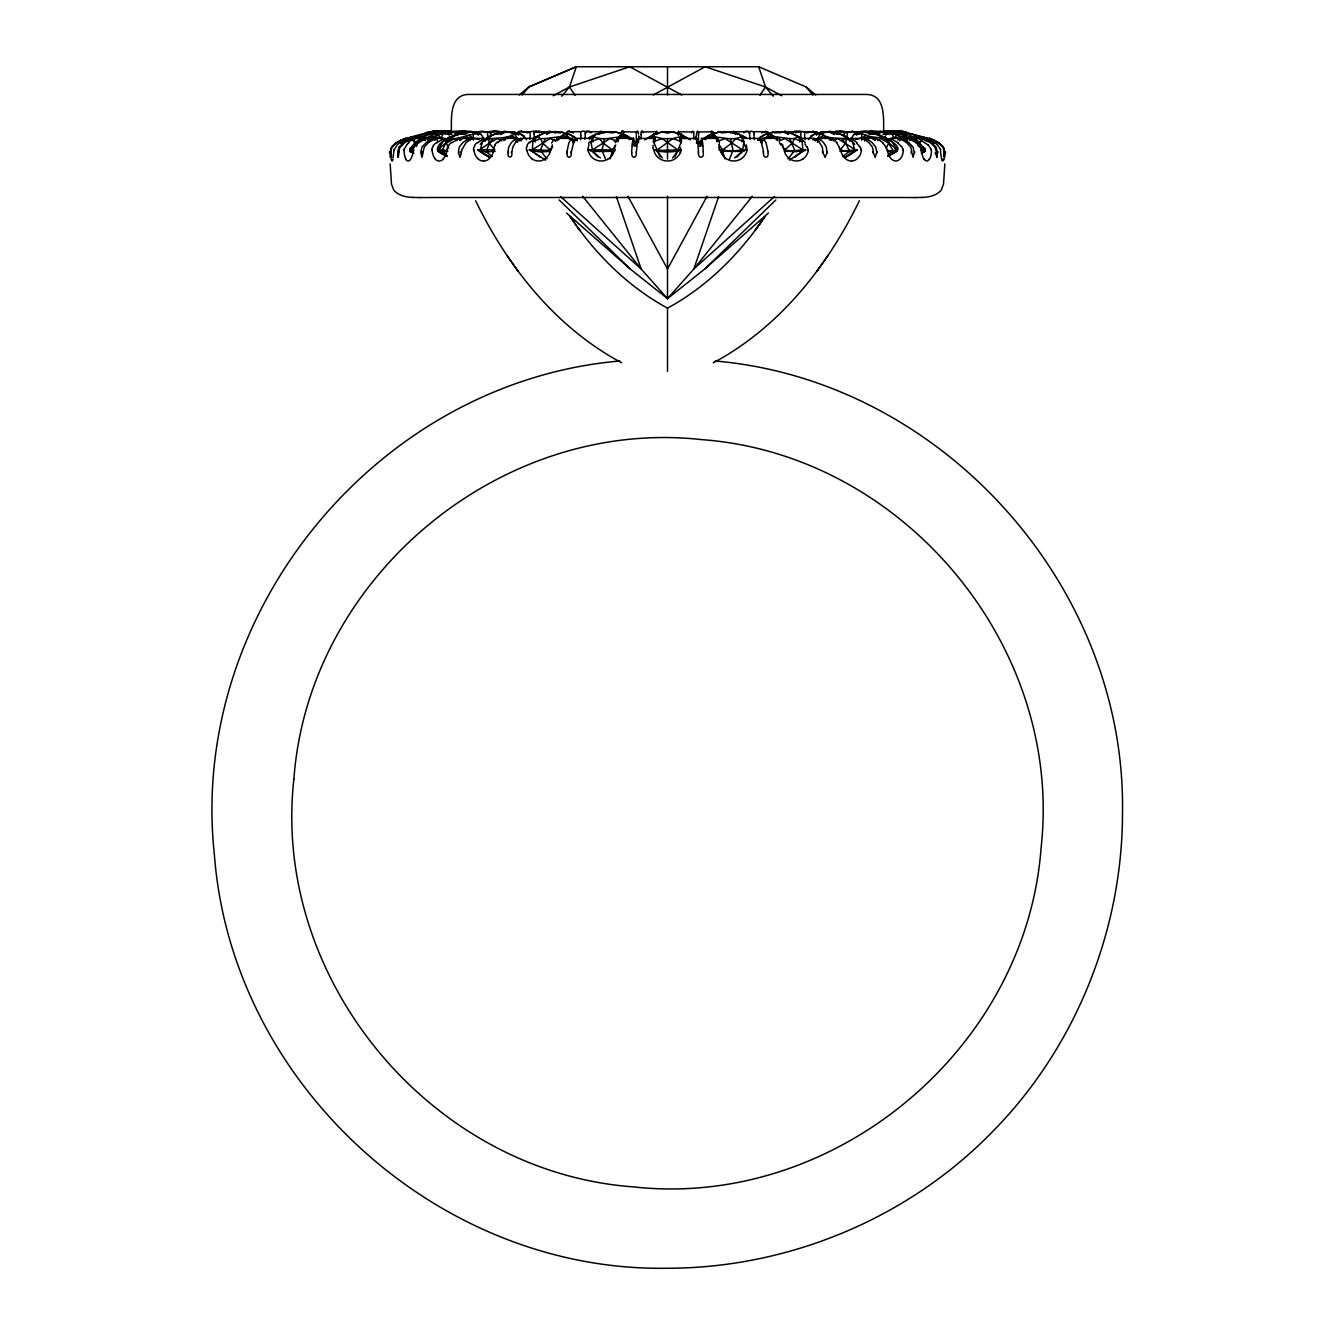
<?xml version="1.0" encoding="UTF-8"?>
<svg xmlns="http://www.w3.org/2000/svg" width="1335" height="1335" viewBox="0 0 1335 1335"><rect width="100%" height="100%" fill="white"/><g stroke="black" fill="none" stroke-linecap="round" stroke-linejoin="round"><path stroke-width="1.5" d="M654.968 138.807L654.968 137.905M660.074 156.862L653.499 141.643L654.467 133.884C663.161 131.08 673.09 130.747 681.501 134.485L672.89 131.948L667.5 132.999L662.11 131.948L653.499 134.485L654.467 133.884L644.688 139.891M659.79 151.289L659.79 150.388L654.968 149.887L657.337 151.406L667.5 151.906L677.663 151.406L680.032 149.887L659.79 150.388M664.913 151.556L664.913 150.655M667.5 159.132L667.5 138.59M667.5 132.999L667.5 131.948M670.087 151.556L670.087 150.655M675.21 151.289L675.21 150.388M674.926 156.862L681.501 141.643L680.533 133.884L690.312 139.891M680.132 141.877L680.032 137.905M458.389 151.639L459.307 147.017L462.644 142.828A35.478 26.55 -89.9 0 1 465.481 140.742L466.199 140.275M698.672 134.418L698.672 133.984A21.927 3.054 89.8 0 1 698.539 132.031M826.966 151.639L826.298 147.017L823.762 142.828A35.478 20.142 89.9 0 0 821.609 140.742L821.075 140.275M599.482 134.418L599.482 132.315M844.137 135.286L844.354 132.232M914.108 152.824L913.123 157.43L911.938 152.824M397.73 152.824L398.047 157.346M788.167 134.418L788.234 132.232M877.245 135.286L877.512 132.232M390.12 157.246L390.221 152.824M654.884 138.473L638.364 138.373A72.107 8.711 89.9 0 0 637.796 140.258M735.518 132.232L735.518 134.418M612.331 155.044L612.298 149.854L615.802 144.931M693.799 132.232L693.749 135.286A10.046 1.468 89.5 0 0 693.966 139.174M420.909 151.639L422.01 147.017L425.965 142.828A35.478 31.406 -89.9 0 1 429.319 140.742L430.154 140.275M656.169 132.315L656.102 134.418M768.042 151.639L766.073 142.828A35.478 12.549 89.9 0 0 764.738 140.742L764.521 140.442A72.123 25.532 89.9 0 0 762.752 138.373L778.005 138.356M703.295 151.639L702.677 142.828A35.461 4.255 89.9 0 0 702.21 140.759L702.143 140.442A72.157 8.661 89.9 0 0 701.542 138.389L717.913 138.356L718.697 140.275M876.594 152.824L875.126 157.43L873.507 152.824M397.747 151.639L398.981 147.017L403.32 142.828M833.824 134.418L833.958 132.232M713.341 135.219L713.474 132.649M905.864 139.641L901.809 136.654L893.833 138.072L892.047 133.884L883.219 134.485L887.858 131.948L901.809 136.654L913.324 138.59L925.322 149.854L924.938 151.406L921.3 153.225L924.955 151.289L923.169 151.906L921.15 150.671L925.322 149.854L915.243 138.59L911.054 136.654L891.68 131.948L882.936 132.999M902.293 135.219L902.61 132.232M767.942 135.202L768.159 132.232M465.314 134.485L468.802 131.948L477.88 132.999C467.283 126.191 417.104 147.1 446.925 155.945M701.542 138.473L701.392 141.26A10.046 1.485 89.6 0 1 700.324 146.066M885.906 135.219L886.206 132.232M944.846 163.855L943.511 184.18L941.192 190.204C936.352 195.661 928.893 197.263 921.901 197.43M390.271 151.639L391.555 147.017L396.011 142.828M636.478 151.639L637.229 142.828A35.461 4.289 89.9 0 1 637.679 140.709L637.796 140.275M701.175 140.692L700.308 142.678L702.677 146.016L700.491 144.13L700.658 140.976C712.99 129.612 732.748 128.828 746.465 138.056L741.292 136.654L738.806 133.884L737.587 134.485M816.72 135.219L816.987 132.232M856.786 135.202L857.087 132.232M451.33 131.347C451.547 118.398 449.344 95.302 467.951 94.451L867.049 94.451C885.656 95.302 883.453 118.398 883.67 131.347M571.43 151.639L573.533 142.828A35.461 12.599 89.9 0 1 574.884 140.726L575.218 140.275M826.932 152.824L825.08 157.43L823.094 152.824M461.643 150.454L461.576 151.639M869.803 134.418L869.986 132.232M423.145 151.639L424.313 147.017L428.268 142.828A35.461 31.406 89.8 0 1 431.605 140.742L432.44 140.275M511.989 151.639L512.79 147.017L515.31 142.828A35.478 20.159 89.9 0 1 517.463 140.742L517.997 140.275M749.753 132.232L749.653 135.286A10.046 3.805 89.4 0 0 750.07 139.341M700.274 143.346L700.358 141.927M700.491 144.13L700.541 143.229M700.942 145.131L701.042 143.579M701.693 145.465L701.759 144.564M705.664 139.541L704.263 138.773L710.387 134.485L719.148 131.948L722.635 132.999L724.388 131.948M722.669 155.044L722.702 149.854L719.198 144.931M720.066 150.788L725.205 151.289L725.272 150.388L720.116 149.887M727.825 151.339L746.315 149.654L742.343 151.406L725.205 151.289M730.412 151.556L730.462 150.655M735.452 151.556L735.502 150.655M740.174 151.289L740.241 150.388M736.937 157.063L742.343 151.406L744.062 141.643L741.292 136.654C729.377 142.845 716.094 132.816 704.313 139.524M744.396 150.788L744.446 149.887M423.062 152.824L421.977 157.43L420.892 152.824M742.394 138.473L742.043 141.877M894.016 134.418L894.25 132.232M540.174 157.196L532.331 151.406L532.815 141.643C542.177 128.51 563.32 129.495 575.535 137.705M461.493 152.824L459.991 157.43L458.406 152.824M905.147 133.617L905.33 132.232M511.906 152.824C512.84 158.414 506.983 158.498 508.068 152.824M636.394 152.824C637.079 158.748 630.971 158.681 631.772 152.824M800.933 132.232L800.766 135.286A10.046 5.924 89.4 0 0 801.367 139.391M571.347 152.824C571.914 158.715 566.29 158.782 566.991 152.824M918.447 146.483L918.764 143.112L915.243 138.59L913.324 138.59M898.205 133.984L898.438 132.232M717.896 138.54L717.579 141.193M615.101 145.982L614.634 149.303M759.465 137.705C771.563 129.011 788.768 130.53 801.017 138.056L797.779 136.654L794.458 138.59L792.389 143.112L784.846 149.854L784.663 151.406L787.266 151.289L782.36 147.117M787.266 151.289L805.773 149.654M789.819 151.339L792.256 151.556L792.373 150.655M792.256 151.556L796.845 151.556L796.962 150.655M796.845 151.556L799.064 150.671M798.981 151.339L801.033 150.388M794.826 157.196L802.669 151.406L802.852 149.854L802.185 141.643L797.779 136.654L792.923 133.884M789.419 160.167L804.404 149.887M762.736 138.473L762.302 141.26M696.136 136.888L696.486 134.234A9.896 1.085 -88.5 0 1 696.803 132.632M452.064 132.999C436.612 129.895 417.888 135.636 409.678 149.854L410.062 151.406L413.7 153.225L410.062 151.406L412.198 149.921M800.299 138.606L799.598 141.877M654.15 142.678L654.584 140.142M461.676 150.121L465.932 142.828A35.461 26.566 89.9 0 1 468.752 140.742L469.469 140.275M654.617 139.908L654.817 138.707L654.851 141.877M839.915 151.406L857.203 149.654M842.368 151.289L844.821 150.671M844.705 151.339L847.007 150.655M846.857 151.556L850.745 151.556L850.896 150.655M850.745 151.556L852.564 150.671M852.448 151.339L854.066 150.388M846.256 156.712L855.134 151.406L852.464 141.643C841.901 131.13 823.345 128.577 810.462 136.203M844.471 157.463L856.403 149.887M696.036 137.488L695.552 139.407M777.971 138.54L777.571 140.492M677.512 134.234L678.364 131.18M818.405 138.473L817.704 141.26A10.046 5.924 89.6 0 1 817.32 142.361M615.619 142.745L617.087 138.356L633.457 138.373A72.107 8.661 -89.9 0 0 632.89 140.258M887.291 149.353A5.44 2.236 75.6 0 1 887.558 150.438L887.308 151.289L892.531 151.906C913.891 148.085 864.479 125.006 857.12 132.999L866.198 131.948L869.686 134.485M889.277 151.339L897.42 149.887L894.75 148.001M891.029 151.556L891.229 150.655M893.983 151.556L894.166 150.655M895.785 148.452L897.354 148.385L896.703 151.406L888.075 155.945M896.069 151.289L896.269 150.388M896.553 149.103L896.736 148.202M897.22 150.788L897.587 149.153M850.512 138.54L849.761 141.193M550.838 150.304L552.373 144.814M917.779 144.664L918.497 141.643L911.054 136.654L907.883 138.072M516.028 141.31L516.829 138.072L513.908 131.948C501.693 131.481 487.759 133.617 480.25 144.347M921.751 149.103L923.169 148.385L925.322 149.854M922.218 151.556L922.435 150.655M923.169 151.906L923.553 150.371L918.764 143.112L911.404 138.59L909.519 140.626M924.938 151.406L924.004 149.153M924.054 151.556L924.271 150.655M924.654 151.339L925.072 149.887M831.638 138.54L831.071 140.492M632.89 140.275L632.79 140.726A35.461 4.255 -89.9 0 0 632.323 142.795L631.705 151.639A31.289 31.189 50.2 0 0 631.705 152.824M696.803 132.549L697.471 131.214M927.024 141.643C927.091 135.019 932.164 141.193 934.266 143.112L927.842 138.59L902.827 131.948L897.888 132.749M865.297 138.473L864.513 140.893M633.825 140.692L634.692 142.678L632.323 146.016L634.509 144.13L634.342 140.976C622.01 129.612 602.252 128.828 588.535 138.056L593.708 136.654L596.194 133.884L597.413 134.485M890.095 138.54L888.793 141.877M691.947 132.298L692.498 131.247A43.12 5.207 -89.9 0 1 693.533 131.831L693.549 131.681M875.76 138.54L875.059 140.492M604.588 138.59L601.968 150.371L605.523 159.132M936.986 157.28L937.287 152.824M609.962 158.915L612.398 151.406L614.934 150.788M900.708 138.473L899.79 140.893M916.711 138.54L915.96 140.492M561.718 96.22L569.461 86.992L576.32 66.75L758.68 66.75L806.223 86.992L815.718 94.985M718.614 196.696L693.85 268.969L667.5 298.656L630.203 268.969L566.591 213.083M907.783 138.54L906.999 140.492M922.552 138.473L921.901 140.108M488.743 156.712L479.866 151.406L482.536 141.643C492.348 135.986 504.797 140.225 514.726 133.884L521.484 134.485L524.538 136.203M928.876 138.54L928.392 139.758M925.022 140.492L925.856 138.473M925.806 138.606L925.839 138.54A71.256 69.604 -31.7 0 1 930.361 140.409M656.253 131.781L641.201 132.015M588.902 144.447L587.984 149.303M710.804 132.349L711.488 131.331M920.549 140.509L920.716 140.108A21.927 21.377 88.5 0 0 921.4 138.49M886.273 148.168L888.659 143.112L885.205 136.654L884.154 138.072M729.477 159.132L733.032 150.371L730.412 138.59M854.75 144.347C847.324 134.601 833.357 141.126 823.728 135.269L815.134 140.826L818.171 138.072L821.092 131.948L820.291 132.999L825.13 131.948M859.373 200.784C827.249 266.9 779.006 327.743 713.274 362.803M558.514 139.975L560.283 136.654L565.139 133.884L570.212 134.485L577.154 139.891M707.049 196.262L667.5 268.969L627.951 196.262M598.063 157.063L592.657 151.406L590.938 141.643L593.708 136.654C605.623 142.845 618.906 132.816 630.687 139.524M901.926 134.368L909.235 133.884L912.856 138.056L914.408 135.269M484.338 139.357L481.217 134.485C470.838 132.031 461.543 139.391 451.13 138.59L437.58 149.887L440.25 148.001M730.495 132.933L733.733 131.264M576.637 140.392L560.283 136.654L545.314 138.59L540.241 150.371L546.966 158.932M398.297 157.346L399.582 148.085L404.505 142.828A35.461 34.443 89.7 0 1 408.176 140.742L409.094 140.275M850.662 139.357L853.783 134.485L860.074 131.948L861.809 133.884L870.403 136.654L886.924 138.59L891.997 141.643L897.037 149.854L883.87 138.59M759.932 95.319L765.539 86.992L758.68 66.75M429.136 139.641L433.191 136.654L441.167 138.072L442.953 133.884L451.797 134.485L447.142 131.948L433.191 136.654L419.757 138.59L411.447 150.371C406.524 150.071 421.092 137.638 423.946 136.654L427.117 138.072M763.62 218.389L755.226 230.321L764.972 216.487C739.924 253.8 707.2 286.608 667.5 308.135C627.8 286.608 595.076 253.8 570.028 216.487L579.774 230.321L578.372 228.368M761.484 132.933L765.739 131.264M818.138 269.436L816.803 271.339L827.75 255.836M433.508 145.982L433.358 146.182A8.093 7.776 40.2 0 0 431.822 149.253M570.596 140.275L570.262 140.726A35.478 12.582 -89.9 0 0 568.91 142.812L566.941 151.639M672.59 157.981L677.663 151.406M748.785 132.549L750.787 131.214A44.372 15.736 88.9 0 1 753.608 132.065M487.158 138.072L488.293 136.654L489.294 143.112L486.174 151.906L492.298 156.512M752.339 196.262L693.85 268.969L774.433 196.579M392.84 146.182L393.007 145.982A17.505 17.472 -29.1 0 1 396.829 142.778L401.435 140.275M522.118 94.985L528.777 86.992L576.303 66.75L528.777 86.992L519.282 94.985M636.495 131.748L636.561 131.681A43.12 5.173 -89.9 0 1 637.596 131.18L638.13 132.298A10.046 1.135 88.8 0 1 638.53 134.084M493.166 138.59L489.294 143.112L479.599 149.854L477.796 149.654M504.58 140.392L507.801 136.654L522.369 139.524M529.711 142.745L534.651 138.373L520.633 138.356A72.14 41.001 89.9 0 0 517.997 140.275M407.976 141.643L407.158 138.59L400.734 143.112C405.673 136.854 414.835 135.753 422.127 138.072L425.765 133.884L432.173 131.948L437.112 132.749M612.398 151.406L592.657 151.406L588.685 149.654L592.556 149.854L609.811 138.59L618.122 141.643L618.989 136.654L621.493 133.884L624.613 134.485L630.737 138.773L629.336 139.541M552.64 147.117L550.154 149.854L547.617 150.388L529.227 149.654M497.755 142.745L500.492 140.275M788.034 158.932L794.759 150.371L789.686 138.59L774.717 136.654L769.861 133.884L764.788 134.485L757.846 139.891M409.678 149.854L421.676 138.59M779.607 132.933L785.147 131.264M808.376 139.674L813.516 134.485L820.274 133.884L823.728 135.269M443.27 159.165L442.502 159.833A14.218 8.06 -86.9 0 1 435.611 159.482L435.227 159.099M582.661 196.262L641.15 268.969L667.5 298.656L704.797 268.969L775.852 199.95M900.107 134.485L904.129 131.948L929.143 138.59M407.108 144.447L403.938 149.303A5.423 5.223 -35.1 0 0 403.854 150.454M806.891 132.933L813.332 131.264M896.92 135.269L893.833 138.056L888.559 139.307M460.325 140.392L464.597 136.654L479.382 139.524M704.797 268.969L768.409 213.083M477.763 142.745L481.117 140.275M451.931 137.138L454.1 135.269M734.6 157.981L742.343 151.406M621.776 131.748L636.294 132.015M452.014 142.745L459.19 138.373L469.67 138.373A72.09 53.951 -89.9 0 0 466.182 140.275M513.942 140.275L513.391 140.726A35.461 20.142 -89.9 0 0 511.238 142.812L508.702 147.017L508.034 151.639M418.689 137.021C422.611 133.667 431.005 128.727 434.893 134.485M400.734 143.112L406.507 138.59M500.508 140.275L503.328 138.356L516.578 138.356A72.14 40.951 -89.9 0 0 513.942 140.275M822.21 132.933L829.753 131.264A58.006 41.368 -84.9 0 1 832.79 131.831M842.702 156.512L848.826 151.906L849.093 150.371L845.706 143.112L841.834 138.59M722.702 149.854L731.814 143.112L735.652 138.59L744.062 141.643M436.845 142.745L440.867 140.275M418.789 142.762L422.945 140.275M844.171 132.933L852.448 131.264M409.461 140.642L415.402 136.654L425.765 133.884L433.074 134.368M657.337 149.854L672.89 138.59L680.533 136.654L687.325 138.072L680.533 135.269M407.659 139.641L412.265 136.654L422.628 133.884L426.182 134.134M877.662 140.626L880.8 138.59L888.659 143.112L892.865 150.371L892.531 151.906L889.06 154.026M532.148 149.854L550.087 138.59L555.744 140.876M428.785 137.021L433.725 133.884L439.816 134.334M481.134 140.275L484.438 138.356L472.94 138.373A72.107 54.001 89.9 0 0 469.469 140.275M855.802 132.933L864.896 131.264A57.989 49.862 -83.1 0 1 868.601 131.764L877.546 132.015L875.66 131.681M866.098 135.269L861.642 138.056L855.618 139.524M491.764 135.269L487.175 138.056L495.235 133.884L498.756 134.284M871.204 132.933L873.591 131.815M591.255 138.189L594.342 136.337M845.873 157.046L851.029 153.992M888.292 155.01L897.02 149.921M878.463 132.933L886.44 131.164M653.266 94.969L705.23 66.75L765.539 86.992L781.776 95.77M452.365 137.221L458.406 133.884L463.579 134.334M856.252 150.788L857.087 150.321M553.224 95.77L569.461 86.992L629.77 66.75L681.734 94.969M447.242 156.095L438.297 151.406L437.646 148.385L439.215 148.452M440.884 140.275L444.872 138.356L436.562 138.356A72.157 63.896 89.8 0 0 432.44 140.275M887.758 156.095L896.703 151.406M599.966 131.748L585.982 131.681M865.831 132.549L870.837 131.214A44.372 39.299 87.8 0 1 877.929 131.798M545.314 138.59L540.542 138.59L537.221 136.654L533.967 138.072L542.077 133.884M422.961 140.275L427.167 138.356L434.276 138.356A72.157 63.88 -89.8 0 0 430.154 140.275M533.983 138.056L539.64 135.269M833.073 140.876L837.813 138.59L855.401 149.854M500.508 134.485L505.832 131.948L512.94 132.799M407.909 140.275L406.975 140.726A35.461 34.426 -89.8 0 0 403.303 142.812M400.75 140.275L399.799 140.726A35.461 35.461 0 0 0 396.011 142.812M401.451 140.275L405.606 138.356M772.281 135.269L758.363 140.392M588.551 138.056L594.943 135.269M714.759 135.269L708.001 138.056L713.507 133.884L716.011 136.654L716.878 141.643L725.189 138.59L742.444 149.854M654.467 135.269L647.692 138.056L654.467 136.654L662.11 138.59L672.89 138.59L681.501 141.643M779.256 140.876L784.913 138.59L802.852 149.854M532.815 141.643L540.542 138.59L542.611 143.112L550.154 149.854L550.337 151.406L540.425 151.906L529.311 150.321M622.544 131.264L622.811 131.18A26.333 4.472 88.6 0 1 623.512 131.881M411.831 151.906L413.85 150.671L411.447 150.371L411.831 151.906L410.062 151.406M547.133 133.85L552.256 131.948L558.38 132.749M567.492 131.748L581.376 131.681A43.12 15.286 -89.9 0 1 584.43 131.164L586.032 132.298A10.046 3.488 88.7 0 1 586.415 132.782M590.938 141.643L599.348 138.59L603.186 143.112L612.298 149.854L614.884 149.887M653.499 141.643L662.11 138.59L677.663 149.854M804.304 150.788L805.689 150.321M599.014 133.984L605.372 131.948L610.612 132.749M890.795 132.031L899.423 131.264A58.006 57.822 -38.6 0 1 903.745 131.681L906.014 132.015L903.728 131.748A58.006 57.672 -24.8 0 0 899.406 131.347M777.971 131.948L774.584 132.999L773.199 131.948L769.861 133.884L760.583 142.478L765.923 138.056L774.717 136.654L776.486 139.975M405.857 138.59L412.265 136.654L415.652 137.588M656.653 131.18L657.521 134.234M547.6 131.748L534.05 131.998L535.252 131.681A44.372 25.181 88.7 0 1 539.807 131.18L543.028 132.549A9.896 5.707 -88.1 0 1 543.328 132.799M919.348 137.588L922.735 136.654L927.341 139.641M812.631 139.524L827.199 136.654L830.42 140.392M519.015 131.748L517.997 131.998L531.197 131.681A43.12 24.481 -89.9 0 1 536.086 131.164L538.656 132.298A10.046 5.64 88.6 0 1 539.257 132.799M450.846 138.072L449.795 136.654L443.003 141.643L437.963 149.854L447.492 150.388L447.692 151.289L438.297 151.406M479.599 149.854L494.818 149.854L489.294 143.112L497.187 138.59L501.927 140.876M865.964 131.598L868.017 131.247A43.12 38.181 -89.8 0 1 875.643 131.748M912.873 138.072L919.598 136.654L925.539 140.642M502.194 131.748L490.613 132.015L492.214 131.681A44.372 33.208 88.4 0 1 498.222 131.164L502.461 132.549A9.896 7.476 -87.7 0 1 502.844 132.816M592.556 149.854L612.298 149.854M889.677 131.631L896.77 131.264A57.989 56.821 72.1 0 1 901.042 131.648M488.927 131.681L477.863 132.015L479.165 131.748M495.085 151.406L486.174 151.906L477.913 150.321M857.12 132.999L863.128 131.948M874.859 131.481L880.8 131.264M437.396 131.681L432.356 131.998L433.975 131.748M429.82 131.965L431.122 131.681A58.006 57.822 38.6 0 1 435.577 131.18L445.323 131.631M569.261 131.264L573.516 132.933M886.34 131.481L888.593 131.264A44.372 43.07 -85.7 0 1 895.001 131.498M887.525 131.481L889.811 131.214A44.372 43.087 85.7 0 1 897.587 131.764L898.488 131.998L892.715 131.748M429.119 131.998L431.071 131.781A43.12 43.12 0 0 1 439.749 131.164L441.501 131.481M893.499 131.481L896.202 131.231M447.525 131.314L446.374 131.214A44.372 43.07 85.7 0 0 438.581 131.698L436.612 131.981L442.286 131.748A57.989 55.352 70.7 0 1 446.424 131.331L448.66 131.481M450.262 131.748L448.76 131.998L457.054 131.681M429.62 131.898L430.855 131.798M884.654 132.749L889.761 131.948M724.388 132.749L729.628 131.948L735.986 133.984M431.071 131.781L431.272 131.748A44.372 44.372 0 0 1 439.148 131.147L439.732 131.247M411.831 148.385L413.249 149.103A8.093 6.642 -78.2 0 1 414.935 145.815M898.038 132.749L903.478 131.948M619.74 361.001C377.471 382.06 188.018 612.665 214.401 854.817C231.522 1083.686 437.797 1272.255 667.5 1268.25C786.749 1268.167 905.163 1219.756 989.235 1134.984C1074.007 1050.912 1122.418 932.497 1122.501 813.249C1126.39 586.032 941.592 380.558 715.26 361.001M898.205 132.749L904.129 131.948M776.62 132.749L782.744 131.948L787.867 133.85M884.688 132.799L891.68 131.948M822.06 132.799L829.168 131.948L834.492 134.485M836.244 134.284L839.765 133.884L847.825 138.056L843.236 135.269M521.668 131.264L528.109 132.933M871.421 134.334L876.594 133.884L882.635 137.221M886.423 131.164L888.626 131.214A58.006 55.453 -77.9 0 1 892.715 131.714M853.783 134.485L861.809 133.884L861.626 138.056L870.403 136.654L874.675 140.392M895.184 134.334L901.275 133.884L906.215 137.021M908.818 134.134L912.372 133.884L916.311 137.021M448.577 131.164L446.407 131.264A58.006 55.453 77.9 0 0 443.821 131.481M444.205 132.031L438.23 131.264A57.989 56.821 -72.1 0 0 433.958 131.648M884.371 131.231L885.756 131.164M915.259 197.547L922.185 197.43M929.444 138.356L933.549 140.275M432.356 131.998L434.309 131.998M900.691 131.998L902.644 132.015L901.225 131.781M693.799 131.998L678.781 131.831M698.706 131.998L713.257 131.781M844.387 131.998L832.957 131.781M902.644 131.998L897.604 131.681M418.222 138.373L413.6 138.373A72.107 70.021 89.7 0 0 409.094 140.275M451.13 138.59L448.076 138.59L442.135 150.371L442.469 151.906L445.94 154.026M556.995 138.373L572.248 138.356A72.14 25.565 -89.9 0 0 570.596 140.275M592.606 138.356L576.87 138.356A72.157 25.615 89.9 0 0 575.218 140.275M742.41 138.373L758.13 138.373A72.107 25.582 -89.9 0 1 759.782 140.275L760.116 140.726A35.478 12.582 -89.9 0 1 761.451 142.828L763.553 151.639M789.686 138.59L794.458 138.59L802.185 141.643M916.778 138.356L921.4 138.356A72.14 70.054 -89.7 0 1 925.923 140.275M413.099 197.43C406.107 197.263 398.648 195.661 393.808 190.204L391.489 184.18L390.154 163.855M419.457 197.547L429.853 197.547M430.588 197.497L904.412 197.497M905.147 197.547L915.543 197.547M448.56 131.164L456.537 132.933M925.889 138.373L922.585 138.356A72.123 70.021 89.7 0 1 927.091 140.275M412.815 197.43L419.741 197.547M449.244 131.164L450.629 131.231M800.933 151.289L802.669 151.406M446.341 131.314L445.189 131.214A44.372 43.087 -85.7 0 0 438.831 131.548M853.916 151.289L855.134 151.406M725.272 150.388L727.859 150.671M787.383 150.388L789.903 150.671M922.802 149.921L923.77 150.037M443.32 131.948L450.312 132.799M430.871 131.948L436.795 132.749M887.508 150.388L889.427 150.671M431.522 131.948L436.962 132.749M896.419 131.681L897.671 131.865M445.239 131.948L450.346 132.749M877.946 131.681L886.256 132.015L884.738 131.748A58.006 52.265 76.9 0 0 880.8 131.381M460.024 131.464L457.254 131.18A31.022 28.185 -89.3 0 0 455.602 131.18L454.2 131.264A58.006 52.549 -81.6 0 0 450.245 131.598M471.872 131.948L477.88 132.999M855.835 131.748L857.137 131.998L846.073 131.681M842.802 131.681L844.237 131.965M509.87 131.948L514.709 132.999L513.908 131.948L521.484 134.485L526.624 139.674M469.036 131.598L466.449 131.214A44.372 39.282 87.8 0 0 459.34 131.681L457.471 131.998L466.399 131.748A58.006 49.829 78.9 0 1 470.104 131.297L479.198 132.933M842.535 150.388L840.182 149.854L845.706 143.112L846.707 136.654L847.842 138.072M446.441 139.307L441.184 138.056L438.08 135.269M815.985 131.748L817.02 132.015L803.803 131.681M799.748 131.681L800.95 131.998L787.5 131.781M557.029 131.948L560.416 132.999L561.801 131.948L565.139 133.884L574.417 142.478L569.077 138.056L562.719 135.269M461.126 131.731L463.696 132.866M767.508 131.748L753.624 131.681M481.217 134.485L474.926 131.948L473.191 133.884L473.374 138.056L468.902 135.269M749.018 131.681L735.151 131.815M620.241 135.269L626.999 138.056L621.493 133.884L615.852 131.948L612.364 132.999L610.612 131.948M806.123 86.959L812.881 94.985M740.057 135.269L746.449 138.056M934.25 140.275L935.201 140.726A35.461 35.461 0 0 1 938.989 142.812M933.566 140.275L934.817 140.876M927.091 140.275L928.025 140.726A35.461 34.426 89.7 0 1 931.697 142.812L936.019 147.017L937.253 151.639M925.906 140.275L926.84 140.726A35.461 34.443 -89.8 0 1 930.512 142.812L934.834 147.017L936.069 151.039M795.36 135.269L801.017 138.056M934.817 140.876L938.188 142.745A17.505 17.472 29.1 0 1 942.026 145.949L942.16 146.182M511.272 135.269L519.866 140.826L516.829 138.072M912.022 140.275L907.833 138.373L900.741 138.373A72.09 63.813 89.8 0 1 904.846 140.275M912.039 140.275L916.294 142.828M904.846 140.275L905.697 140.726A35.461 31.389 89.8 0 1 909.035 142.828L912.99 147.017L914.091 151.639M902.56 140.275L903.394 140.726A35.461 31.406 -89.9 0 1 906.749 142.828L910.687 147.017L911.855 151.639M479.866 151.406L490.529 157.463M621.726 362.803C555.994 327.743 507.751 266.9 475.627 200.784M437.98 149.921L446.708 155.01M879.431 140.275L875.81 138.356L865.33 138.356A72.14 53.984 89.9 0 1 868.801 140.275M483.971 153.992L489.127 157.046M879.448 140.275L882.986 142.762M642.419 131.214L643.12 132.549A9.896 1.302 -88.5 0 1 643.186 132.749M740.658 136.337L743.745 138.189M868.801 140.275L869.519 140.726A35.461 26.533 89.9 0 1 872.356 142.828L875.693 147.017L876.611 151.639M865.531 140.275L866.248 140.726A35.478 26.55 -89.9 0 1 869.068 142.828L872.389 146.983L873.407 151.639M853.849 140.275L850.562 138.373L862.06 138.356A72.14 54.017 -89.9 0 1 865.531 140.275M853.866 140.275L857.22 142.762M457.338 140.626L454.2 138.59L446.341 143.112L448.727 148.168M532.331 151.406L545.581 160.167M938.989 142.828L943.444 147.017L944.729 151.639M490.813 132.933L482.552 131.264A57.989 45.173 -84.3 0 0 479.148 131.548M898.155 142.745L890.145 138.373L898.455 138.373A72.09 63.846 -89.8 0 1 902.56 140.275M899.406 159.499A14.201 8.077 86.9 0 1 892.598 159.866L892.598 159.883M512.79 132.933L505.264 131.264A58.006 41.418 81.9 0 0 502.177 131.698M478.33 159.149L478.781 159.482A14.184 10.613 -86.4 0 0 483.07 161.001M928.492 138.59L934.266 143.112M817.003 140.275L817.554 140.726A35.461 20.159 -89.9 0 1 819.69 142.828L822.21 147.017L823.011 151.639M592.657 151.406L600.4 157.981M802.786 140.275L800.332 138.356L814.367 138.356A72.123 41.018 -89.9 0 1 817.003 140.275M880.9 135.269L883.069 137.138M802.786 140.275L805.289 142.745M623.512 131.347L624.146 132.265M560.567 196.579L641.15 268.969L616.386 196.696M937.187 144.447L940.491 149.303M559.148 199.95L630.203 268.969M928.276 144.814L931.046 149.303M918.23 144.447L921.317 149.303M555.393 132.933L549.953 131.247A57.989 30.622 83.3 0 0 547.584 131.598M425.481 140.626L423.596 138.59L416.236 143.112L416.553 146.483M837.229 142.745L831.672 138.373L818.438 138.373A72.123 40.951 89.9 0 1 821.075 140.275M765.539 86.992L773.282 96.22M657.337 151.406L662.41 157.981M507.25 255.836L518.197 271.339L516.862 269.436M918.497 141.643L923.169 148.385M569.461 86.992L575.068 95.319M936.703 157.346L936.169 152.824M604.488 132.933L601.251 131.264A58.006 17.972 84 0 0 599.916 131.431M420.592 135.269L422.127 138.056M446.224 141.877L444.939 138.606M414.634 140.893L413.633 138.473M413.082 140.108L413.266 140.509A10.246 9.962 -88.6 0 0 417.021 144.831M409.995 140.492L409.161 138.473M437.53 140.893L436.595 138.473M428.001 140.492L427.25 138.606M419.023 140.492L418.289 138.606M435.06 140.509L434.893 140.108A21.927 19.224 89.3 0 1 434.376 138.439M782.494 144.447L784.196 150.454A13.584 11.998 84.1 0 0 790.02 159.182M406.591 139.758L406.157 138.606M459.941 140.492L459.257 138.606M746.248 144.814L747.033 149.303A5.423 3.504 -72.9 0 1 746.799 150.454M718.697 140.275L719.398 142.745M639.448 139.391L638.964 137.488M485.239 141.193L484.505 138.606M473.458 140.108L472.974 138.473M722.602 151.406L725.038 158.915M503.946 140.492L503.378 138.606M535.402 141.877L534.684 138.606M521.251 140.893L520.667 138.473M818.171 138.072L818.972 141.31M412.565 150.655L412.782 151.556M410.996 149.153L411.23 150.037M410.729 150.655L410.946 151.556M409.928 149.887L410.346 151.339M416.503 141.643L417.221 144.664M557.429 140.492L557.029 138.606M443.771 150.655L443.971 151.556M440.834 150.655L441.017 151.556M438.264 148.202L438.447 149.103M438.731 150.388L438.931 151.289M437.413 149.153L437.78 150.788M577.254 140.893L576.87 138.473M492.465 150.388L492.632 151.289M487.993 150.655L488.143 151.556M484.104 150.655L484.255 151.556M480.934 150.388L481.084 151.289M478.598 149.887L478.748 150.788M432.39 132.232L432.707 135.219M680.149 138.59L696.636 138.356A72.157 8.728 -89.9 0 1 697.204 140.292L697.321 140.726A35.461 4.289 -89.9 0 1 697.771 142.845L698.539 151.639M680.433 140.275L680.166 138.707M448.794 132.232L449.111 135.202M429.653 132.232L429.853 133.617M680.683 141.76L680.85 142.762M429.686 132.382L429.269 133.984A21.927 21.927 0 0 0 429.036 132.232M435.377 132.232L435.594 133.984M592.974 141.877L592.623 138.473M477.897 132.232L478.197 135.219M440.75 132.232L440.984 134.418M638.864 136.888L638.731 135.936M455.202 132.232L455.469 135.286M518.03 132.232L518.297 135.202M617.438 141.193L617.12 138.606M465.014 132.232L465.214 134.418M547.617 150.388L547.734 151.289M542.627 150.655L542.744 151.556M538.038 150.655L538.155 151.556M533.967 150.388L534.083 151.289M530.596 149.887L530.696 150.788M487.358 132.232L487.592 135.286M566.841 132.232L567.058 135.219M501.059 132.232L501.176 134.418M763.637 152.824C762.435 158.631 769.277 158.681 767.992 152.824A31.289 30.972 67.7 0 0 768.159 151.639M698.606 152.824C697.387 158.665 704.48 158.681 703.245 152.824A31.289 31.055 -64 0 0 703.228 151.639M530.012 132.232L530.179 135.286A10.046 5.49 89.4 0 1 529.745 139.524M638.514 141.26L638.364 138.473M457.738 134.418L457.721 133.984A21.927 19.224 89.5 0 0 457.421 132.248M621.493 132.232L621.659 135.219M634.642 141.927L634.726 143.346M634.459 143.229L634.509 144.13M633.958 143.579L634.058 145.131M633.241 144.564L633.307 145.465M609.728 150.388L609.795 151.289M604.538 150.655L604.588 151.556M599.498 150.655L599.548 151.556M594.759 150.388L594.826 151.289M590.554 149.887L590.604 150.788M546.766 132.232L546.833 134.418M580.642 132.232L580.742 135.286M490.813 133.984L490.846 134.418A10.246 7.743 89.9 0 1 490.696 136.988M534.2 133.984L534.234 134.418A10.246 5.907 89.9 0 1 533.599 139.357M944.779 152.824L944.88 156.896M678.914 134.418L678.847 132.315M636.311 132.232L636.344 135.286A10.046 0.951 89.5 0 1 635.961 143.98M667.5 66.75L667.5 94.969M667.5 196.262L667.5 298.656M667.5 308.118L667.5 371.297M400.75 140.275A72.123 72.123 0 0 1 405.389 138.373M404.505 140.142A71.289 69.937 41.7 0 1 409.061 138.239L412.415 138.373A72.107 70.004 -89.7 0 0 407.909 140.275M408.66 141.76A48.043 45.657 -76.2 0 1 418.039 137.672M555.443 141.143A71.272 32.174 80.6 0 1 557.229 139.107M591.055 142.878A71.322 16.337 -79.2 0 1 592.44 140.742M742.277 136.504A71.239 17.539 81.4 0 1 743.712 138.089M778.222 137.705A71.289 32.974 -78.2 0 1 780.157 139.457M916.878 138.006A71.306 66.199 67 0 1 921.35 139.875M929.611 138.373A72.107 72.107 0 0 1 934.25 140.275M889.227 131.164A43.12 41.869 89.7 0 1 896.169 131.514M895.852 131.147A44.372 44.372 0 0 1 903.862 131.731A43.12 43.12 0 0 0 895.251 131.164M945.447 151.756A31.289 7.159 86.8 0 1 945.497 153.058M943.945 151.522A31.289 5.657 87 0 1 943.978 152.557M937.904 151.689A31.289 14.218 86.6 0 1 937.938 152.924M935.451 154.443A31.289 1.852 87.1 0 1 935.334 152.374M888.042 131.164A43.12 41.869 -89.7 0 1 896.402 131.748M914.659 151.673A31.289 20.476 85.9 0 1 914.659 152.891M911.171 153.024A31.289 9.262 86.9 0 1 911.087 151.723M835.443 132.832A9.896 7.326 -87.7 0 1 835.827 132.549L840.065 131.214A44.372 33.208 88.4 0 1 846.056 131.831M877.045 151.656A31.289 25.515 84.7 0 1 877.028 152.857M872.806 152.924A31.289 16.137 86.6 0 1 872.723 151.689M842.785 131.748A43.12 32.274 -89.9 0 0 836.344 131.147L832.94 132.298A10.046 7.559 88.2 0 0 832.156 132.832M795.743 132.832A9.896 5.524 -88.2 0 1 796.044 132.565L799.248 131.214A44.372 25.215 88.7 0 1 803.787 131.915M827.249 151.656A31.289 29.086 81.6 0 1 827.216 152.841M822.527 152.874A31.289 22.078 85.9 0 1 822.427 151.673M799.732 131.748A43.12 24.514 -89.9 0 0 794.842 131.147L792.256 132.298A10.046 5.774 88.5 0 0 791.672 132.832M748.601 132.849A9.896 3.404 -88.4 0 1 748.785 132.565M763.203 152.857A31.289 26.733 84.4 0 1 763.119 151.656M749.002 131.764A43.12 15.286 -89.9 0 0 745.965 131.147L744.346 132.298A10.046 3.638 88.7 0 0 743.979 132.849M697.471 131.431A44.372 5.357 89 0 1 698.422 132.983M698.355 152.841A31.289 29.821 80.3 0 1 698.272 151.656M691.83 132.933A10.046 1.285 88.8 0 1 691.947 132.399M696.353 136.52A10.146 1.819 -75.4 0 1 696.253 137.155M641.451 131.164A44.372 5.34 89 0 1 642.419 131.648M636.228 151.639A31.289 29.32 -81.2 0 1 636.161 152.807M638.364 132.716A10.814 1.035 87.7 0 1 638.414 132.332M639.181 137.805A10.146 1.535 76.3 0 1 639.081 137.238M591.038 132.799A9.896 3.621 -88.4 0 0 590.854 132.515L588.835 131.214A44.372 15.736 88.9 0 0 585.982 131.464M571.03 151.623A31.289 25.899 -84.5 0 1 570.946 152.791M567.108 152.807A31.289 30.738 -74.1 0 1 567.075 151.639M511.455 151.623A31.289 20.96 -85.9 0 1 511.372 152.774M508.385 152.791A31.289 28.502 -82.9 0 1 508.351 151.623M460.942 151.606A31.289 14.802 -86.5 0 1 460.859 152.741M458.89 152.774A31.289 24.614 -85.3 0 1 458.873 151.623M488.944 131.731A43.12 32.274 -89.9 0 1 495.385 131.164L498.773 132.298A10.046 7.459 88.2 0 1 499.574 132.799M422.444 151.556A31.289 7.793 -86.8 0 1 422.377 152.641M421.51 152.757A31.289 19.291 -86.3 0 1 421.526 151.606M457.054 131.731A43.12 38.181 -89.8 0 1 464.68 131.164L468.702 132.298A10.046 8.844 87.5 0 1 469.169 132.532M398.447 152.707A31.289 12.849 -86.8 0 1 398.481 151.589M437.413 131.731A43.12 41.869 -89.7 0 1 445.773 131.164M389.503 153.058A31.289 7.159 -86.8 0 1 389.553 151.756M391.022 152.557A31.289 5.657 -87 0 1 391.055 151.522M440.016 131.514A43.12 41.869 89.7 0 1 446.958 131.164M391.489 158.932A13.634 1.685 -87.1 0 1 391.155 150.254M391.422 159.549A14.218 1.702 -87.4 0 0 392.974 159.399A13.734 1.635 -87.3 0 0 393.074 159.065M400.834 142.194A36.813 36.145 66.9 0 1 403.821 140.559M406.274 139.691A71.272 69.604 31.7 0 1 407.993 138.99M433.992 131.881A58.006 56.604 -63 0 1 438.23 131.364M393.024 145.999A17.505 17.405 -41.4 0 1 396.862 142.845M390.988 149.253A8.093 7.977 -44.2 0 1 392.707 146.082M390.988 150.454A5.44 4.956 -56.9 0 1 391.138 149.303M391.572 160.117A13.901 1.685 -87.4 0 1 391.422 159.466M391.505 158.047A13.584 1.669 -87.3 0 1 391.288 150.087M391.088 150.454A5.44 4.856 -59.6 0 1 391.255 149.32A8.093 7.559 -53.3 0 1 393.024 146.349M431.288 131.831A58.006 57.672 24.8 0 1 435.594 131.347M404.622 140.442A31.907 31.222 36.3 0 0 397.313 144.681L394.509 149.303A5.423 4.355 -68 0 0 394.226 150.454M393.992 149.654A13.567 1.051 -85.7 0 1 393.091 157.413M413.366 150.421A13.6 4.405 -85.8 0 1 410.746 159.082A13.734 4.839 -87.1 0 1 410.479 159.466A14.184 5.023 -87.2 0 1 405.907 159.499A13.734 4.873 -87.2 0 1 405.673 159.082M405.757 158.798A13.584 4.839 -87 0 1 404.038 150.338M407.008 144.33A19.508 18.907 88.3 0 1 409.144 142.728M415.018 145.598A17.505 15.97 79 0 1 418.656 142.495M413.316 150.471A5.44 3.521 -72.9 0 1 413.566 149.286M435.293 158.932A13.584 7.726 -86.7 0 1 432.156 150.388M431.956 150.454A5.44 5.273 17.8 0 1 432.006 149.303M433.191 145.648A17.505 15.67 84.4 0 1 436.729 142.528M448.593 145.348A17.505 13.817 82.7 0 1 451.797 142.261M446.991 149.019A8.093 5.357 -81 0 1 448.66 145.615M447.225 150.471A5.44 2.47 -75.5 0 1 447.492 149.27M447.025 150.321A13.584 7.176 -85 0 1 443.287 158.865M478.314 158.999A13.584 10.179 -85.9 0 1 473.942 150.421M473.741 150.454A5.44 5.023 53.2 0 1 473.725 149.303M473.391 149.203A8.093 7.192 62.2 0 1 474.693 146.082M474.526 145.448A17.505 13.367 86.1 0 1 477.596 142.361M519.015 131.481A58.006 35.211 -85.5 0 1 521.668 131.08M494.885 144.948A17.505 10.88 84.3 0 1 497.471 141.944M493.633 148.802A8.093 3.771 -82.4 0 1 495.152 145.231M493.9 150.488A5.44 1.285 -76.7 0 1 494.2 149.203M493.766 150.371A13.584 9.712 -83.9 0 1 488.894 158.948M488.426 159.466A14.184 10.597 -86.1 0 1 483.554 161.018M532.214 158.965A13.584 12.032 -84.1 0 1 526.941 150.438M526.791 150.454A5.44 4.489 66.3 0 1 526.708 149.286M526.24 149.119A8.093 6.208 70.6 0 1 527.258 145.949M527.091 145.148A17.505 10.296 86.9 0 1 529.494 142.111M567.508 131.364A58.006 23.196 -86.1 0 1 569.261 131.047M551.589 143.079A31.89 14.568 79.3 0 1 554.859 139.357M550.637 150.404A13.584 11.698 -81.6 0 1 544.914 159.015M544.947 159.099A13.734 12.132 -84.3 0 1 544.313 159.482M544.313 159.466A14.201 12.549 -84.5 0 1 532.915 159.482A13.734 12.149 -84.4 0 1 532.298 159.099M607.408 159.482A13.734 13.3 -79 0 0 608.092 159.099A13.534 13 -75.4 0 0 613.699 152.44A13.667 13.066 -75.2 0 0 614.367 150.454A5.44 1.252 -76.7 0 0 614.484 149.386M607.392 159.466A14.184 13.751 -79.3 0 1 594.893 159.482A13.734 13.317 -79.2 0 1 594.225 159.099A13.584 13.183 -78.4 0 1 588.168 150.454M588.051 150.471A5.423 3.671 72.1 0 1 587.901 149.286M588.618 143.346A19.508 6.775 89.6 0 1 589.453 141.86M589.503 139.19A36.779 10.68 -85.6 0 1 591.221 137.655M621.81 131.064A57.989 9.796 -86.4 0 1 622.561 131.03M614.417 141.627A17.505 3.287 85.4 0 1 615.402 140.308M653.649 149.27A5.44 2.67 74.9 0 0 653.85 150.471A13.584 13.567 2.4 0 0 660.324 159.115L661.042 159.482A14.168 14.151 -0.1 0 0 667.483 161.018A14.184 14.168 -1.1 0 0 673.925 159.482L674.626 159.099A13.584 13.534 -31.2 0 0 681 150.454M652.965 148.736A8.093 3.221 76.6 0 1 653.249 145.348M653.282 141.777A17.505 2.536 87.5 0 1 654 140.342M656.236 131.464A57.989 4.372 84.3 0 1 656.62 132.031M678.23 134.017A58.006 4.088 -86.4 0 1 678.414 135.402M680.333 151.589A17.505 0.884 85.5 0 1 680.466 153.091M680.483 147.584A8.093 1.869 -83.1 0 1 680.399 149.887M681.084 149.336A5.44 2.453 -75.5 0 1 680.883 150.438M721.234 152.424A13.667 13.116 75.3 0 1 720.6 150.454M721.2 152.44A13.534 13.116 78.6 0 0 726.908 159.132A13.734 13.317 79.2 0 0 727.625 159.482A14.184 13.767 79.3 0 0 740.124 159.466A13.734 13.317 78.8 0 0 740.808 159.099A13.584 13.267 69.4 0 0 746.966 150.471M720.5 150.488A5.44 1.502 76.4 0 1 720.249 149.236M719.298 147.117A8.093 1.402 77.5 0 1 719.315 143.946M718.998 147.417A17.505 1.669 87.5 0 1 719.265 150.154M712.506 132.198A58.006 9.545 84.2 0 1 713.29 133.15M711.488 131.164A26.583 4.556 89 0 1 712.172 131.464M733.699 131.514A58.006 17.822 -86.3 0 1 734.968 132.248M743.829 143.529A31.89 7.593 80.2 0 1 745.915 148.202M808.326 150.505A13.584 12.265 80 0 1 802.852 159.082M802.702 159.099A13.734 12.149 84.2 0 1 802.085 159.482A14.184 12.549 84.5 0 1 790.687 159.466A13.734 12.132 84.4 0 1 790.053 159.099M781.442 143.746A19.508 7.059 89.6 0 1 782.143 145.432M779.273 142.194A36.796 15.286 -85.3 0 1 780.791 145.064M765.756 131.598A58.006 22.912 83.8 0 1 767.508 132.282M785.147 131.331A57.989 30.488 -85.8 0 1 787.366 131.948M804.888 143.98A17.505 8.894 84.8 0 1 806.707 147.15M807.091 146.6A8.093 5.29 -81.1 0 1 807.708 149.487M808.159 149.32A5.44 4.355 -68.1 0 1 808.059 150.454M851.93 161.001A14.201 10.63 86.1 0 0 856.219 159.482L856.72 159.099A13.584 10.53 83.2 0 0 861.459 150.538M851.43 161.018A14.184 10.597 86.4 0 1 846.574 159.499L846.123 159.165A13.584 10.129 85.9 0 1 840.783 150.505M840.583 149.403A5.44 1.018 76.7 0 1 840.816 150.421M839.231 147.234A8.093 2.386 77.1 0 1 840.065 149.77M836.962 143.512A17.505 9.562 87 0 1 838.947 146.75M813.332 131.481A57.989 34.877 82.9 0 1 815.985 132.082M856.886 143.512A17.505 12.215 83.7 0 1 859.473 146.7M859.89 146.433A8.093 6.592 -78.4 0 1 860.875 149.403M861.175 149.32A5.44 4.939 -57.3 0 1 861.158 150.454M891.613 159.299A13.584 7.676 86.7 0 1 887.475 150.538M885.672 146.8A8.093 4.122 75.7 0 1 886.841 149.57M882.769 143.229A17.505 12.799 86.3 0 1 885.489 146.45M852.448 131.431A58.006 44.923 81 0 1 855.818 131.981M897.921 143.229A17.505 14.852 81.5 0 1 901.108 146.399M901.525 146.299A8.093 7.493 -71.9 0 1 902.827 149.353M902.977 149.303A5.44 5.257 -28.2 0 1 903.011 150.454M903.361 150.588A13.584 8.194 84.6 0 1 899.857 159.266M916.194 142.995A19.508 17.338 89.1 0 1 918.096 144.631M921.05 140.776A31.89 29.42 64.6 0 1 928.042 145.131M931.062 149.303A5.423 5.257 27.7 0 1 931.163 150.454M931.496 150.671A13.584 5.34 85.4 0 1 929.394 159.382M929.31 159.115A13.734 4.889 87.1 0 1 929.077 159.482A14.184 5.04 87.2 0 1 924.521 159.466M924.504 159.499A13.734 4.856 87.2 0 1 924.254 159.115M924.204 159.432A13.584 4.773 87 0 1 921.367 150.605M921.233 149.32A5.423 3.337 73.3 0 1 921.484 150.454M942.026 159.449A14.218 1.719 87.4 0 0 943.428 160.167A13.917 1.685 87.4 0 0 943.578 159.499M942.026 159.516A13.734 1.635 87.4 0 1 941.926 159.132M941.926 160.066A13.584 1.602 87.2 0 1 940.508 150.955M940.424 149.32A5.423 4.222 68.9 0 1 940.641 150.454M937.12 144.53A19.508 18.974 88.2 0 0 935.034 142.895A36.813 36.145 -66.9 0 0 930.478 140.225M896.77 131.364A58.006 56.604 63 0 1 901.008 131.881M938.138 142.845A17.505 17.405 41.4 0 1 941.976 145.999M942.293 146.082A8.093 7.977 44.2 0 1 944.012 149.253M943.862 149.303A5.44 4.956 56.9 0 1 944.012 150.454M944.396 151.105A13.584 2.236 85.7 0 1 943.762 159.866M943.845 150.254A13.634 1.685 87.1 0 1 943.762 156.145M943.912 150.454A5.44 4.856 59.6 0 0 943.745 149.32A8.093 7.559 53.3 0 0 941.976 146.349M927.124 138.69A71.272 69.921 -41.7 0 1 928.843 139.407M931.079 140.742A31.907 31.222 -36.3 0 1 934.116 142.278M888.576 131.331A57.989 55.352 -70.7 0 1 891.163 131.581M899.356 133.984A21.927 21.377 88.9 0 1 899.59 132.232M920.449 142.728A10.046 9.812 88.3 0 1 917.963 144.814M920.716 140.592A10.246 9.929 -88.6 0 1 917.712 144.28M879.515 133.984A21.927 19.591 89.5 0 1 879.732 132.232M879.348 135.736A10.246 9.028 89.9 0 1 879.331 134.418M898.472 138.49A21.927 19.591 89.3 0 1 897.888 140.142M847.341 133.984A21.927 16.671 89.6 0 1 847.525 132.215M847.591 138.339A10.246 7.593 89.9 0 1 847.174 134.401M862.11 138.506A21.927 16.671 89.5 0 1 861.626 140.158M844.221 137.004A10.046 7.693 89.2 0 1 844.054 135.286M804.721 133.967A21.927 12.799 89.7 0 1 804.871 132.198M805.205 139.574A10.246 5.74 89.9 0 1 804.588 134.401M814.467 138.54A21.927 12.783 89.6 0 1 814.083 140.192M754.141 133.951A21.927 8.143 89.7 0 1 754.225 132.165M754.425 139.674A10.246 3.538 89.9 0 1 754.041 134.384M762.318 141.276A10.046 3.805 89.6 0 1 761.601 143.563M758.263 138.606A21.927 8.143 89.6 0 1 758.013 140.275M699.039 143.93A10.246 1.135 90 0 1 698.455 134.301M699.59 143.646A15.553 1.886 -87.2 0 1 699.406 141.927M700.274 145.582A16.554 2.52 -82.7 0 1 699.523 146.132M696.787 138.857A21.927 3.037 89.7 0 1 696.686 140.575M696.686 141.41A10.246 1.151 -89.7 0 1 696.503 143.362M641.05 132.499A21.927 2.236 89.8 0 1 641.084 134.134M641.067 134.485A10.246 1.335 90 0 1 640.967 138.957M638.564 142.795A10.046 0.951 89.6 0 1 638.464 141.643M633.674 139.558A21.927 2.236 89.7 0 1 633.608 138.006M634.676 146.132A10.246 1.318 -89.7 0 1 633.708 140.025M635.243 144.263A16.571 2.37 87.1 0 1 634.742 145.799M636.094 145.014A15.553 2.286 83.9 0 1 635.677 145.815M585.097 132.315A21.927 7.393 89.8 0 1 585.181 134.034M585.231 134.435A10.246 3.738 89.9 0 1 584.88 139.291M572.615 139.941A21.927 7.393 89.7 0 1 572.398 138.323M573.433 143.429A10.246 3.721 -89.6 0 1 572.665 140.375M580.858 135.302A10.046 3.321 89.5 0 1 580.508 139.591M533.933 132.282A21.927 12.115 89.7 0 1 534.067 134.017M517.079 140.025A21.927 12.115 89.6 0 1 516.728 138.389M517.763 142.261A10.246 5.891 -89.6 0 1 517.129 140.459M490.529 132.265A21.927 16.137 89.7 0 1 490.713 134.001M470.27 140.058A21.927 16.137 89.5 0 1 469.786 138.423M487.742 135.302A10.046 7.359 89.2 0 1 487.342 138.323M457.805 134.418A10.246 9.128 89.9 0 1 457.788 135.719M436.512 132.248A21.927 21.176 89.1 0 1 436.745 134.001M417.304 144.247A10.046 9.695 88.7 0 1 415.435 142.428M413.116 140.092A21.927 21.176 88.7 0 1 412.498 138.456M293.884 778.972C271.422 980.09 431.822 1172.18 633.224 1186.865C834.342 1209.326 1026.431 1048.926 1041.116 847.525C1063.578 646.407 903.178 454.317 701.776 439.632C500.658 417.171 308.569 577.571 293.884 778.972M905.781 133.55L905.731 133.984A21.927 21.927 0 0 1 905.964 132.232L905.781 133.55M922.952 147.1L922.719 148.001L925.055 148.452L922.952 147.1M929.577 138.473L929.26 139.307A21.927 21.911 0 0 0 929.577 138.473M412.048 147.1L409.945 148.452L412.281 148.001L412.048 147.1M405.74 139.307L405.423 138.473A21.927 21.911 0 0 0 405.74 139.307"/></g></svg>
